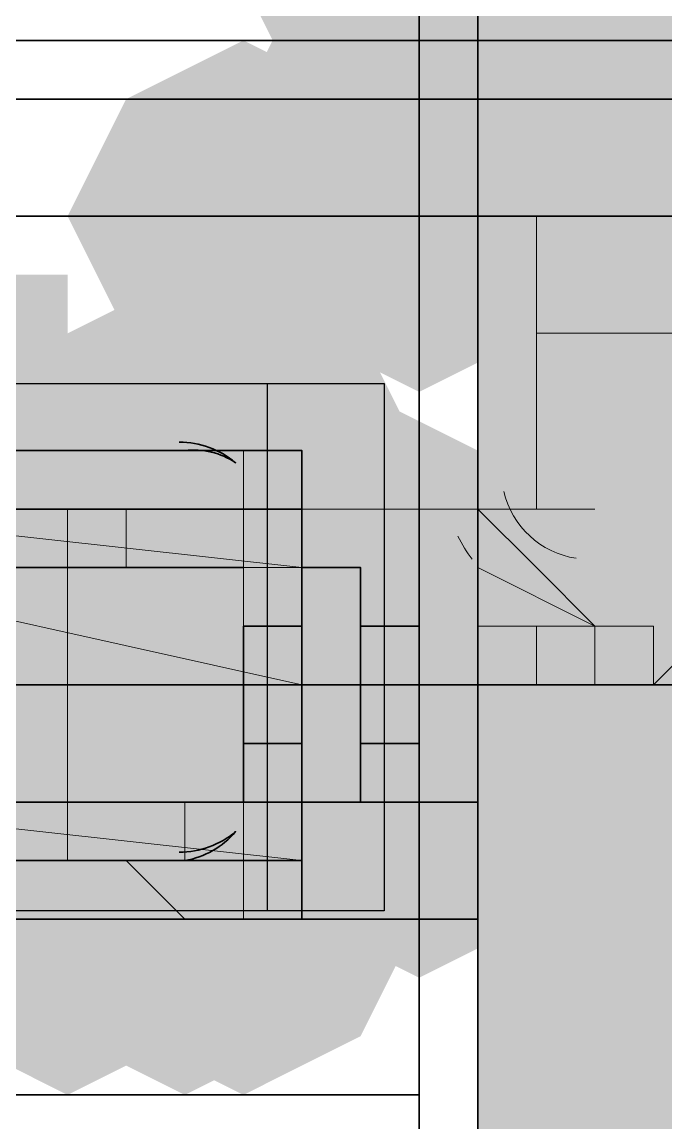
# Model space of a CAD drawing. Header units: millimetres. Extents: x 2315 to 4619, y 1334 to 1897.
# Drawn here: x 3729.026 to 3729.697, y 1525.358 to 1526.506 of the extents above; entities that cross this region are included whole.
import ezdxf

# ---------------------------------------------------------------- set-up
doc = ezdxf.new("R2010")
doc.units = ezdxf.units.MM
for name, color, linetype in [('PDF_3中心线层', 1, 'Continuous'), ('PDF_5剖面线层', 2, 'Continuous'), ('PDF_中心线层', 1, 'Continuous'), ('PDF_剖面线层', 4, 'Continuous'), ('PDF_尺寸线层', 7, 'Continuous'), ('PDF_粗实线层', 7, 'Continuous'), ('PDF_细实线层', 7, 'Continuous'), ('PDF_虚线层', 6, 'Continuous')]:
    doc.layers.add(name, color=color, linetype=linetype)
picture_1 = doc.add_image_def('image1.png', size_in_pixel=(6, 9))
picture_2 = doc.add_image_def('image2.png', size_in_pixel=(6, 7))

msp = doc.modelspace()

# ---------------------------------------------------------------- hatches: boundary and pattern name
at = {"layer": 'PDF_5剖面线层', "transparency": 33554559}
for points in [[(3729.5008, 1526.0595), (3729.4397, 1526.0595), (3729.4397, 1525.9984), (3729.5008, 1525.9374), (3729.5619, 1525.9984), (3729.5619, 1526.0595)], [(3729.5619, 1526.0595), (3729.5008, 1526.0595), (3729.5008, 1525.9984), (3729.5619, 1525.9374), (3729.6229, 1525.9984), (3729.6229, 1526.0595)], [(3729.5008, 1525.9984), (3729.4397, 1525.9984), (3729.4397, 1525.9374), (3729.5008, 1525.8763), (3729.5619, 1525.9374), (3729.5619, 1525.9984)], [(3729.6229, 1525.9374), (3729.5619, 1525.9374), (3729.5619, 1525.8763), (3729.6229, 1525.8152), (3729.684, 1525.8763), (3729.684, 1525.9374)], [(3729.6229, 1525.9374), (3729.5619, 1525.9374), (3729.5619, 1525.8763), (3729.6229, 1525.8152), (3729.684, 1525.8763), (3729.684, 1525.9374)], [(3729.6229, 1525.9374), (3729.5619, 1525.9374), (3729.5619, 1525.8763), (3729.6229, 1525.8152), (3729.684, 1525.8763), (3729.684, 1525.9374)]]:
    msp.add_hatch(color=256, dxfattribs=at).paths.add_polyline_path(points)
at = {"layer": 'PDF_中心线层', "transparency": 33554559}
for points in [[(3729.0732, 1526.0595), (3729.0121, 1526.0595), (3729.0121, 1525.9984), (3729.0732, 1525.9374), (3729.1343, 1525.9984), (3729.1343, 1526.0595)], [(3729.0732, 1526.0595), (3729.0121, 1526.0595), (3729.0121, 1525.9984), (3729.0732, 1525.9374), (3729.1343, 1525.9984), (3729.1343, 1526.0595)], [(3729.1954, 1526.0595), (3729.1343, 1526.0595), (3729.1343, 1525.9984), (3729.1954, 1525.9374), (3729.2565, 1525.9984), (3729.2565, 1526.0595)], [(3729.1954, 1526.0595), (3729.1343, 1526.0595), (3729.1343, 1525.9984), (3729.1954, 1525.9374), (3729.2565, 1525.9984), (3729.2565, 1526.0595)], [(3729.1954, 1526.0595), (3729.1343, 1526.0595), (3729.1343, 1525.9984), (3729.1954, 1525.9374), (3729.2565, 1525.9984), (3729.2565, 1526.0595)], [(3729.1954, 1526.0595), (3729.1343, 1526.0595), (3729.1343, 1525.9984), (3729.1954, 1525.9374), (3729.2565, 1525.9984), (3729.2565, 1526.0595)], [(3729.2565, 1525.9984), (3729.1954, 1525.9984), (3729.1954, 1525.9374), (3729.2565, 1525.8763), (3729.3175, 1525.9374), (3729.3175, 1525.9984)], [(3729.3175, 1525.9984), (3729.2565, 1525.9984), (3729.2565, 1525.9374), (3729.3175, 1525.8763), (3729.3786, 1525.9374), (3729.3786, 1525.9984)], [(3729.3175, 1525.9984), (3729.2565, 1525.9984), (3729.2565, 1525.9374), (3729.3175, 1525.8763), (3729.3786, 1525.9374), (3729.3786, 1525.9984)], [(3729.3175, 1525.9984), (3729.2565, 1525.9984), (3729.2565, 1525.9374), (3729.3175, 1525.8763), (3729.3786, 1525.9374), (3729.3786, 1525.9984)], [(3729.3175, 1525.9984), (3729.2565, 1525.9984), (3729.2565, 1525.9374), (3729.3175, 1525.8763), (3729.3786, 1525.9374), (3729.3786, 1525.9984)], [(3729.0732, 1525.8763), (3729.0121, 1525.8763), (3729.0121, 1525.8152), (3729.0732, 1525.7541), (3729.1343, 1525.8152), (3729.1343, 1525.8763)], [(3729.3175, 1525.8763), (3729.2565, 1525.8763), (3729.2565, 1525.8152), (3729.3175, 1525.7541), (3729.3786, 1525.8152), (3729.3786, 1525.8763)], [(3729.3175, 1525.7541), (3729.2565, 1525.7541), (3729.2565, 1525.693), (3729.3175, 1525.6319), (3729.3786, 1525.693), (3729.3786, 1525.7541)], [(3729.3175, 1525.7541), (3729.2565, 1525.7541), (3729.2565, 1525.693), (3729.3175, 1525.6319), (3729.3786, 1525.693), (3729.3786, 1525.7541)], [(3729.3175, 1525.7541), (3729.2565, 1525.7541), (3729.2565, 1525.693), (3729.3175, 1525.6319), (3729.3786, 1525.693), (3729.3786, 1525.7541)], [(3729.3175, 1525.7541), (3729.2565, 1525.7541), (3729.2565, 1525.693), (3729.3175, 1525.6319), (3729.3786, 1525.693), (3729.3786, 1525.7541)], [(3729.1954, 1525.693), (3729.1343, 1525.693), (3729.1343, 1525.6319), (3729.1954, 1525.5709), (3729.2565, 1525.6319), (3729.2565, 1525.693)], [(3729.1954, 1525.693), (3729.1343, 1525.693), (3729.1343, 1525.6319), (3729.1954, 1525.5709), (3729.2565, 1525.6319), (3729.2565, 1525.693)], [(3729.0732, 1525.6319), (3729.0121, 1525.6319), (3729.0121, 1525.5709), (3729.0732, 1525.5098), (3729.1343, 1525.5709), (3729.1343, 1525.6319)], [(3729.1954, 1525.6319), (3729.1343, 1525.6319), (3729.1343, 1525.5709), (3729.1954, 1525.5098), (3729.2565, 1525.5709), (3729.2565, 1525.6319)]]:
    msp.add_hatch(color=256, dxfattribs=at).paths.add_polyline_path(points)
at = {"layer": 'PDF_剖面线层', "transparency": 33554559}
for points in [[(3729.684, 1525.9374), (3729.6229, 1525.9374), (3729.6229, 1525.8763), (3729.684, 1525.8152), (3729.7451, 1525.8763), (3729.7451, 1525.9374)], [(3729.0121, 1525.6319), (3728.9511, 1525.6319), (3728.9511, 1525.5709), (3729.0121, 1525.5098), (3729.0732, 1525.5709), (3729.0732, 1525.6319)], [(3729.0121, 1525.6319), (3728.9511, 1525.6319), (3728.9511, 1525.5709), (3729.0121, 1525.5098), (3729.0732, 1525.5709), (3729.0732, 1525.6319)], [(3729.0732, 1525.6319), (3729.0121, 1525.6319), (3729.0121, 1525.5709), (3729.0732, 1525.5098), (3729.1343, 1525.5709), (3729.1343, 1525.6319)], [(3729.0732, 1525.6319), (3729.0121, 1525.6319), (3729.0121, 1525.5709), (3729.0732, 1525.5098), (3729.1343, 1525.5709), (3729.1343, 1525.6319)], [(3729.0732, 1525.6319), (3729.0121, 1525.6319), (3729.0121, 1525.5709), (3729.0732, 1525.5098), (3729.1343, 1525.5709), (3729.1343, 1525.6319)], [(3729.0732, 1525.6319), (3729.0121, 1525.6319), (3729.0121, 1525.5709), (3729.0732, 1525.5098), (3729.1343, 1525.5709), (3729.1343, 1525.6319)], [(3729.1343, 1525.6319), (3729.0732, 1525.6319), (3729.0732, 1525.5709), (3729.1343, 1525.5098), (3729.1954, 1525.5709), (3729.1954, 1525.6319)], [(3729.1343, 1525.6319), (3729.0732, 1525.6319), (3729.0732, 1525.5709), (3729.1343, 1525.5098), (3729.1954, 1525.5709), (3729.1954, 1525.6319)]]:
    msp.add_hatch(color=256, dxfattribs=at).paths.add_polyline_path(points)
at = {"layer": 'PDF_尺寸线层', "transparency": 33554559}
h = msp.add_hatch(color=3, dxfattribs=at)
h.paths.add_polyline_path([(3729.684, 1525.8152), (3729.684, 1525.8152), (3729.684, 1525.8152)], flags=0)
h.paths.add_polyline_path([(3729.684, 1525.8152), (3729.6229, 1525.8152), (3729.684, 1525.8152)], flags=0)
h.paths.add_polyline_path([(3729.684, 1525.8152), (3729.6229, 1525.8152), (3729.684, 1525.8152)], flags=0)
h.paths.add_polyline_path([(3729.684, 1525.8152), (3729.6229, 1525.8152), (3729.684, 1525.8152)], flags=0)
h.paths.add_polyline_path([(3729.684, 1525.8152), (3729.6229, 1525.8152), (3729.684, 1525.8152)], flags=0)
h.paths.add_polyline_path([(3729.684, 1525.8152), (3729.6229, 1525.8152), (3729.684, 1525.8152)], flags=0)
h.paths.add_polyline_path([(3729.684, 1525.8152), (3729.6229, 1525.8152), (3729.684, 1525.8152)], flags=0)
h.paths.add_polyline_path([(3729.684, 1525.8152), (3729.6229, 1525.8152), (3729.684, 1525.8152)], flags=0)
h.paths.add_polyline_path([(3729.684, 1525.8152), (3729.6229, 1525.8152), (3729.684, 1525.8152)], flags=0)
h.paths.add_polyline_path([(3729.684, 1525.8152), (3729.6229, 1525.8152), (3729.684, 1525.8152)], flags=0)
h.paths.add_polyline_path([(3729.684, 1525.8152), (3729.6229, 1525.8152), (3729.684, 1525.8152)], flags=0)
h.paths.add_polyline_path([(3729.684, 1525.8152), (3729.6229, 1525.8152), (3729.684, 1525.8152)], flags=0)
h.paths.add_polyline_path([(3729.684, 1525.8152), (3729.6229, 1525.8152), (3729.684, 1525.8152)], flags=0)
h.paths.add_polyline_path([(3729.684, 1525.8152), (3729.6229, 1525.8152), (3729.684, 1525.8152)], flags=0)
h.paths.add_polyline_path([(3729.684, 1525.8152), (3729.6229, 1525.8152), (3729.684, 1525.8152)], flags=0)
h.paths.add_polyline_path([(3729.684, 1525.8152), (3729.6229, 1525.8152), (3729.684, 1525.8152)], flags=0)
h.paths.add_polyline_path([(3729.684, 1525.8152), (3729.684, 1525.8152), (3729.684, 1525.8152)], flags=0)
h.paths.add_polyline_path([(3729.684, 1525.8152), (3729.684, 1525.8152), (3729.684, 1525.8152)], flags=0)
h.paths.add_polyline_path([(3729.684, 1525.8152), (3729.684, 1525.8152), (3729.684, 1525.8152)], flags=0)
h.paths.add_polyline_path([(3729.684, 1525.8152), (3729.684, 1525.8152), (3729.684, 1525.8152)], flags=0)
h.paths.add_polyline_path([(3729.684, 1525.8152), (3729.684, 1525.8152), (3729.684, 1525.8152)], flags=0)
h.paths.add_polyline_path([(3729.684, 1525.8152), (3729.684, 1525.8152), (3729.684, 1525.8152)], flags=0)
h.paths.add_polyline_path([(3729.684, 1525.8152), (3729.684, 1525.8152), (3729.684, 1525.8152)], flags=0)
at = {"layer": 'PDF_粗实线层', "true_color": 0xffffff, "transparency": 33554559}
h = msp.add_hatch(color=7, dxfattribs=at)
h.paths.add_polyline_path([(3730.0505, 1525.0211), (3730.0505, 1525.8152), (3729.8062, 1525.0211)])
h.paths.add_polyline_path([(3729.7451, 1525.0211), (3730.0505, 1525.8152), (3730.0505, 1526.9757), (3729.5008, 1526.9757), (3729.5008, 1525.0211)])
at = {"layer": 'PDF_粗实线层', "transparency": 33554559}
for points in [[(3729.4397, 1526.8536), (3729.3175, 1526.7925), (3729.2565, 1526.6703), (3729.3175, 1526.5482), (3729.4397, 1526.4871), (3729.5619, 1526.5482), (3729.6229, 1526.6703), (3729.5619, 1526.7925)], [(3729.4397, 1526.7314), (3729.3175, 1526.6703), (3729.2565, 1526.5482), (3729.3175, 1526.426), (3729.4397, 1526.3649), (3729.5619, 1526.426), (3729.6229, 1526.5482), (3729.5619, 1526.6703)], [(3729.4397, 1526.6092), (3729.3175, 1526.5482), (3729.2565, 1526.426), (3729.3175, 1526.3038), (3729.4397, 1526.2428), (3729.5619, 1526.3038), (3729.6229, 1526.426), (3729.5619, 1526.5482)], [(3729.2565, 1526.4871), (3729.1343, 1526.426), (3729.0732, 1526.3038), (3729.1343, 1526.1817), (3729.2565, 1526.1206), (3729.3786, 1526.1817), (3729.4397, 1526.3038), (3729.3786, 1526.426)], [(3729.4397, 1526.4871), (3729.3175, 1526.426), (3729.2565, 1526.3038), (3729.3175, 1526.1817), (3729.4397, 1526.1206), (3729.5619, 1526.1817), (3729.6229, 1526.3038), (3729.5619, 1526.426)], [(3729.4397, 1526.4871), (3729.3175, 1526.426), (3729.2565, 1526.3038), (3729.3175, 1526.1817), (3729.4397, 1526.1206), (3729.5619, 1526.1817), (3729.6229, 1526.3038), (3729.5619, 1526.426)], [(3729.5619, 1526.4871), (3729.4397, 1526.426), (3729.3786, 1526.3038), (3729.4397, 1526.1817), (3729.5619, 1526.1206), (3729.684, 1526.1817), (3729.7451, 1526.3038), (3729.684, 1526.426)], [(3729.5619, 1526.4871), (3729.4397, 1526.426), (3729.3786, 1526.3038), (3729.4397, 1526.1817), (3729.5619, 1526.1206), (3729.684, 1526.1817), (3729.7451, 1526.3038), (3729.684, 1526.426)], [(3729.684, 1526.4871), (3729.5619, 1526.426), (3729.5008, 1526.3038), (3729.5619, 1526.1817), (3729.684, 1526.1206), (3729.8062, 1526.1817), (3729.8673, 1526.3038), (3729.8062, 1526.426)], [(3729.8062, 1526.4871), (3729.684, 1526.426), (3729.6229, 1526.3038), (3729.684, 1526.1817), (3729.8062, 1526.1206), (3729.9284, 1526.1817), (3729.9894, 1526.3038), (3729.9284, 1526.426)], [(3729.8673, 1526.3649), (3729.7451, 1526.3038), (3729.684, 1526.1817), (3729.7451, 1526.0595), (3729.8673, 1525.9984), (3729.9894, 1526.0595), (3730.0505, 1526.1817), (3729.9894, 1526.3038)], [(3729.1954, 1526.2428), (3729.0732, 1526.1817), (3729.0121, 1526.0595), (3729.0732, 1525.9374), (3729.1954, 1525.8763), (3729.3175, 1525.9374), (3729.3786, 1526.0595), (3729.3175, 1526.1817)], [(3729.2565, 1526.2428), (3729.1343, 1526.1817), (3729.0732, 1526.0595), (3729.1343, 1525.9374), (3729.2565, 1525.8763), (3729.3786, 1525.9374), (3729.4397, 1526.0595), (3729.3786, 1526.1817)], [(3729.2565, 1526.2428), (3729.1343, 1526.1817), (3729.0732, 1526.0595), (3729.1343, 1525.9374), (3729.2565, 1525.8763), (3729.3786, 1525.9374), (3729.4397, 1526.0595), (3729.3786, 1526.1817)], [(3728.89, 1526.1817), (3728.7678, 1526.1206), (3728.7067, 1525.9984), (3728.7678, 1525.8763), (3728.89, 1525.8152), (3729.0121, 1525.8763), (3729.0732, 1525.9984), (3729.0121, 1526.1206)], [(3728.89, 1526.1817), (3728.7678, 1526.1206), (3728.7067, 1525.9984), (3728.7678, 1525.8763), (3728.89, 1525.8152), (3729.0121, 1525.8763), (3729.0732, 1525.9984), (3729.0121, 1526.1206)], [(3728.89, 1526.1817), (3728.7678, 1526.1206), (3728.7067, 1525.9984), (3728.7678, 1525.8763), (3728.89, 1525.8152), (3729.0121, 1525.8763), (3729.0732, 1525.9984), (3729.0121, 1526.1206)], [(3728.89, 1526.1817), (3728.7678, 1526.1206), (3728.7067, 1525.9984), (3728.7678, 1525.8763), (3728.89, 1525.8152), (3729.0121, 1525.8763), (3729.0732, 1525.9984), (3729.0121, 1526.1206)], [(3728.9511, 1526.1817), (3728.8289, 1526.1206), (3728.7678, 1525.9984), (3728.8289, 1525.8763), (3728.9511, 1525.8152), (3729.0732, 1525.8763), (3729.1343, 1525.9984), (3729.0732, 1526.1206)], [(3728.9511, 1526.1817), (3728.8289, 1526.1206), (3728.7678, 1525.9984), (3728.8289, 1525.8763), (3728.9511, 1525.8152), (3729.0732, 1525.8763), (3729.1343, 1525.9984), (3729.0732, 1526.1206)], [(3729.0732, 1526.1817), (3728.9511, 1526.1206), (3728.89, 1525.9984), (3728.9511, 1525.8763), (3729.0732, 1525.8152), (3729.1954, 1525.8763), (3729.2565, 1525.9984), (3729.1954, 1526.1206)], [(3729.0732, 1526.1817), (3728.9511, 1526.1206), (3728.89, 1525.9984), (3728.9511, 1525.8763), (3729.0732, 1525.8152), (3729.1954, 1525.8763), (3729.2565, 1525.9984), (3729.1954, 1526.1206)], [(3729.0732, 1526.1817), (3728.9511, 1526.1206), (3728.89, 1525.9984), (3728.9511, 1525.8763), (3729.0732, 1525.8152), (3729.1954, 1525.8763), (3729.2565, 1525.9984), (3729.1954, 1526.1206)], [(3729.1343, 1526.1817), (3729.0121, 1526.1206), (3728.9511, 1525.9984), (3729.0121, 1525.8763), (3729.1343, 1525.8152), (3729.2565, 1525.8763), (3729.3175, 1525.9984), (3729.2565, 1526.1206)], [(3729.1954, 1526.1817), (3729.0732, 1526.1206), (3729.0121, 1525.9984), (3729.0732, 1525.8763), (3729.1954, 1525.8152), (3729.3175, 1525.8763), (3729.3786, 1525.9984), (3729.3175, 1526.1206)], [(3729.1954, 1526.1817), (3729.0732, 1526.1206), (3729.0121, 1525.9984), (3729.0732, 1525.8763), (3729.1954, 1525.8152), (3729.3175, 1525.8763), (3729.3786, 1525.9984), (3729.3175, 1526.1206)], [(3729.2565, 1526.1206), (3729.1343, 1526.0595), (3729.0732, 1525.9374), (3729.1343, 1525.8152), (3729.2565, 1525.7541), (3729.3786, 1525.8152), (3729.4397, 1525.9374), (3729.3786, 1526.0595)], [(3729.2565, 1526.1206), (3729.1343, 1526.0595), (3729.0732, 1525.9374), (3729.1343, 1525.8152), (3729.2565, 1525.7541), (3729.3786, 1525.8152), (3729.4397, 1525.9374), (3729.3786, 1526.0595)], [(3729.2565, 1526.1206), (3729.1343, 1526.0595), (3729.0732, 1525.9374), (3729.1343, 1525.8152), (3729.2565, 1525.7541), (3729.3786, 1525.8152), (3729.4397, 1525.9374), (3729.3786, 1526.0595)], [(3729.2565, 1526.1206), (3729.1343, 1526.0595), (3729.0732, 1525.9374), (3729.1343, 1525.8152), (3729.2565, 1525.7541), (3729.3786, 1525.8152), (3729.4397, 1525.9374), (3729.3786, 1526.0595)], [(3729.2565, 1526.1206), (3729.1343, 1526.0595), (3729.0732, 1525.9374), (3729.1343, 1525.8152), (3729.2565, 1525.7541), (3729.3786, 1525.8152), (3729.4397, 1525.9374), (3729.3786, 1526.0595)], [(3729.2565, 1526.1206), (3729.1343, 1526.0595), (3729.0732, 1525.9374), (3729.1343, 1525.8152), (3729.2565, 1525.7541), (3729.3786, 1525.8152), (3729.4397, 1525.9374), (3729.3786, 1526.0595)], [(3729.2565, 1526.1206), (3729.1343, 1526.0595), (3729.0732, 1525.9374), (3729.1343, 1525.8152), (3729.2565, 1525.7541), (3729.3786, 1525.8152), (3729.4397, 1525.9374), (3729.3786, 1526.0595)], [(3729.2565, 1526.1206), (3729.1343, 1526.0595), (3729.0732, 1525.9374), (3729.1343, 1525.8152), (3729.2565, 1525.7541), (3729.3786, 1525.8152), (3729.4397, 1525.9374), (3729.3786, 1526.0595)], [(3729.3175, 1526.1206), (3729.1954, 1526.0595), (3729.1343, 1525.9374), (3729.1954, 1525.8152), (3729.3175, 1525.7541), (3729.4397, 1525.8152), (3729.5008, 1525.9374), (3729.4397, 1526.0595)], [(3729.3175, 1526.1206), (3729.1954, 1526.0595), (3729.1343, 1525.9374), (3729.1954, 1525.8152), (3729.3175, 1525.7541), (3729.4397, 1525.8152), (3729.5008, 1525.9374), (3729.4397, 1526.0595)], [(3729.3175, 1526.1206), (3729.1954, 1526.0595), (3729.1343, 1525.9374), (3729.1954, 1525.8152), (3729.3175, 1525.7541), (3729.4397, 1525.8152), (3729.5008, 1525.9374), (3729.4397, 1526.0595)], [(3729.3175, 1526.1206), (3729.1954, 1526.0595), (3729.1343, 1525.9374), (3729.1954, 1525.8152), (3729.3175, 1525.7541), (3729.4397, 1525.8152), (3729.5008, 1525.9374), (3729.4397, 1526.0595)], [(3729.3175, 1526.1206), (3729.1954, 1526.0595), (3729.1343, 1525.9374), (3729.1954, 1525.8152), (3729.3175, 1525.7541), (3729.4397, 1525.8152), (3729.5008, 1525.9374), (3729.4397, 1526.0595)], [(3729.3175, 1526.1206), (3729.1954, 1526.0595), (3729.1343, 1525.9374), (3729.1954, 1525.8152), (3729.3175, 1525.7541), (3729.4397, 1525.8152), (3729.5008, 1525.9374), (3729.4397, 1526.0595)], [(3729.3175, 1526.1206), (3729.1954, 1526.0595), (3729.1343, 1525.9374), (3729.1954, 1525.8152), (3729.3175, 1525.7541), (3729.4397, 1525.8152), (3729.5008, 1525.9374), (3729.4397, 1526.0595)], [(3729.3175, 1526.1206), (3729.1954, 1526.0595), (3729.1343, 1525.9374), (3729.1954, 1525.8152), (3729.3175, 1525.7541), (3729.4397, 1525.8152), (3729.5008, 1525.9374), (3729.4397, 1526.0595)], [(3729.3175, 1526.1206), (3729.1954, 1526.0595), (3729.1343, 1525.9374), (3729.1954, 1525.8152), (3729.3175, 1525.7541), (3729.4397, 1525.8152), (3729.5008, 1525.9374), (3729.4397, 1526.0595)], [(3729.3175, 1526.1206), (3729.1954, 1526.0595), (3729.1343, 1525.9374), (3729.1954, 1525.8152), (3729.3175, 1525.7541), (3729.4397, 1525.8152), (3729.5008, 1525.9374), (3729.4397, 1526.0595)], [(3729.3175, 1526.1206), (3729.1954, 1526.0595), (3729.1343, 1525.9374), (3729.1954, 1525.8152), (3729.3175, 1525.7541), (3729.4397, 1525.8152), (3729.5008, 1525.9374), (3729.4397, 1526.0595)], [(3729.3175, 1526.1206), (3729.1954, 1526.0595), (3729.1343, 1525.9374), (3729.1954, 1525.8152), (3729.3175, 1525.7541), (3729.4397, 1525.8152), (3729.5008, 1525.9374), (3729.4397, 1526.0595)], [(3729.3786, 1526.1206), (3729.2565, 1526.0595), (3729.1954, 1525.9374), (3729.2565, 1525.8152), (3729.3786, 1525.7541), (3729.5008, 1525.8152), (3729.5619, 1525.9374), (3729.5008, 1526.0595)], [(3729.3786, 1526.1206), (3729.2565, 1526.0595), (3729.1954, 1525.9374), (3729.2565, 1525.8152), (3729.3786, 1525.7541), (3729.5008, 1525.8152), (3729.5619, 1525.9374), (3729.5008, 1526.0595)], [(3729.3786, 1526.1206), (3729.2565, 1526.0595), (3729.1954, 1525.9374), (3729.2565, 1525.8152), (3729.3786, 1525.7541), (3729.5008, 1525.8152), (3729.5619, 1525.9374), (3729.5008, 1526.0595)], [(3729.3786, 1526.1206), (3729.2565, 1526.0595), (3729.1954, 1525.9374), (3729.2565, 1525.8152), (3729.3786, 1525.7541), (3729.5008, 1525.8152), (3729.5619, 1525.9374), (3729.5008, 1526.0595)], [(3729.3786, 1526.1206), (3729.2565, 1526.0595), (3729.1954, 1525.9374), (3729.2565, 1525.8152), (3729.3786, 1525.7541), (3729.5008, 1525.8152), (3729.5619, 1525.9374), (3729.5008, 1526.0595)], [(3729.3786, 1526.1206), (3729.2565, 1526.0595), (3729.1954, 1525.9374), (3729.2565, 1525.8152), (3729.3786, 1525.7541), (3729.5008, 1525.8152), (3729.5619, 1525.9374), (3729.5008, 1526.0595)], [(3729.3786, 1526.1206), (3729.2565, 1526.0595), (3729.1954, 1525.9374), (3729.2565, 1525.8152), (3729.3786, 1525.7541), (3729.5008, 1525.8152), (3729.5619, 1525.9374), (3729.5008, 1526.0595)], [(3729.3786, 1526.1206), (3729.2565, 1526.0595), (3729.1954, 1525.9374), (3729.2565, 1525.8152), (3729.3786, 1525.7541), (3729.5008, 1525.8152), (3729.5619, 1525.9374), (3729.5008, 1526.0595)], [(3729.3786, 1526.0595), (3729.2565, 1525.9984), (3729.1954, 1525.8763), (3729.2565, 1525.7541), (3729.3786, 1525.693), (3729.5008, 1525.7541), (3729.5619, 1525.8763), (3729.5008, 1525.9984)], [(3729.4397, 1526.0595), (3729.3175, 1525.9984), (3729.2565, 1525.8763), (3729.3175, 1525.7541), (3729.4397, 1525.693), (3729.5619, 1525.7541), (3729.6229, 1525.8763), (3729.5619, 1525.9984)], [(3729.0732, 1525.9984), (3728.9511, 1525.9374), (3728.89, 1525.8152), (3728.9511, 1525.693), (3729.0732, 1525.6319), (3729.1954, 1525.693), (3729.2565, 1525.8152), (3729.1954, 1525.9374)], [(3729.0732, 1525.9984), (3728.9511, 1525.9374), (3728.89, 1525.8152), (3728.9511, 1525.693), (3729.0732, 1525.6319), (3729.1954, 1525.693), (3729.2565, 1525.8152), (3729.1954, 1525.9374)], [(3729.3175, 1525.9984), (3729.1954, 1525.9374), (3729.1343, 1525.8152), (3729.1954, 1525.693), (3729.3175, 1525.6319), (3729.4397, 1525.693), (3729.5008, 1525.8152), (3729.4397, 1525.9374)], [(3729.3175, 1525.9984), (3729.1954, 1525.9374), (3729.1343, 1525.8152), (3729.1954, 1525.693), (3729.3175, 1525.6319), (3729.4397, 1525.693), (3729.5008, 1525.8152), (3729.4397, 1525.9374)], [(3729.2565, 1525.9374), (3729.1343, 1525.8763), (3729.0732, 1525.7541), (3729.1343, 1525.6319), (3729.2565, 1525.5709), (3729.3786, 1525.6319), (3729.4397, 1525.7541), (3729.3786, 1525.8763)], [(3729.2565, 1525.9374), (3729.1343, 1525.8763), (3729.0732, 1525.7541), (3729.1343, 1525.6319), (3729.2565, 1525.5709), (3729.3786, 1525.6319), (3729.4397, 1525.7541), (3729.3786, 1525.8763)], [(3729.3175, 1525.9374), (3729.1954, 1525.8763), (3729.1343, 1525.7541), (3729.1954, 1525.6319), (3729.3175, 1525.5709), (3729.4397, 1525.6319), (3729.5008, 1525.7541), (3729.4397, 1525.8763)], [(3729.3175, 1525.9374), (3729.1954, 1525.8763), (3729.1343, 1525.7541), (3729.1954, 1525.6319), (3729.3175, 1525.5709), (3729.4397, 1525.6319), (3729.5008, 1525.7541), (3729.4397, 1525.8763)], [(3729.3786, 1525.9374), (3729.2565, 1525.8763), (3729.1954, 1525.7541), (3729.2565, 1525.6319), (3729.3786, 1525.5709), (3729.5008, 1525.6319), (3729.5619, 1525.7541), (3729.5008, 1525.8763)], [(3729.3786, 1525.9374), (3729.2565, 1525.8763), (3729.1954, 1525.7541), (3729.2565, 1525.6319), (3729.3786, 1525.5709), (3729.5008, 1525.6319), (3729.5619, 1525.7541), (3729.5008, 1525.8763)], [(3729.3786, 1525.9374), (3729.2565, 1525.8763), (3729.1954, 1525.7541), (3729.2565, 1525.6319), (3729.3786, 1525.5709), (3729.5008, 1525.6319), (3729.5619, 1525.7541), (3729.5008, 1525.8763)], [(3729.4397, 1525.9374), (3729.3175, 1525.8763), (3729.2565, 1525.7541), (3729.3175, 1525.6319), (3729.4397, 1525.5709), (3729.5619, 1525.6319), (3729.6229, 1525.7541), (3729.5619, 1525.8763)], [(3729.2565, 1525.8763), (3729.1343, 1525.8152), (3729.0732, 1525.693), (3729.1343, 1525.5709), (3729.2565, 1525.5098), (3729.3786, 1525.5709), (3729.4397, 1525.693), (3729.3786, 1525.8152)], [(3729.2565, 1525.8763), (3729.1343, 1525.8152), (3729.0732, 1525.693), (3729.1343, 1525.5709), (3729.2565, 1525.5098), (3729.3786, 1525.5709), (3729.4397, 1525.693), (3729.3786, 1525.8152)], [(3729.3175, 1525.8763), (3729.1954, 1525.8152), (3729.1343, 1525.693), (3729.1954, 1525.5709), (3729.3175, 1525.5098), (3729.4397, 1525.5709), (3729.5008, 1525.693), (3729.4397, 1525.8152)], [(3729.3175, 1525.8763), (3729.1954, 1525.8152), (3729.1343, 1525.693), (3729.1954, 1525.5709), (3729.3175, 1525.5098), (3729.4397, 1525.5709), (3729.5008, 1525.693), (3729.4397, 1525.8152)], [(3729.3175, 1525.8763), (3729.1954, 1525.8152), (3729.1343, 1525.693), (3729.1954, 1525.5709), (3729.3175, 1525.5098), (3729.4397, 1525.5709), (3729.5008, 1525.693), (3729.4397, 1525.8152)], [(3729.3175, 1525.8763), (3729.1954, 1525.8152), (3729.1343, 1525.693), (3729.1954, 1525.5709), (3729.3175, 1525.5098), (3729.4397, 1525.5709), (3729.5008, 1525.693), (3729.4397, 1525.8152)], [(3729.3175, 1525.8763), (3729.1954, 1525.8152), (3729.1343, 1525.693), (3729.1954, 1525.5709), (3729.3175, 1525.5098), (3729.4397, 1525.5709), (3729.5008, 1525.693), (3729.4397, 1525.8152)], [(3729.3175, 1525.8763), (3729.1954, 1525.8152), (3729.1343, 1525.693), (3729.1954, 1525.5709), (3729.3175, 1525.5098), (3729.4397, 1525.5709), (3729.5008, 1525.693), (3729.4397, 1525.8152)], [(3729.3175, 1525.8763), (3729.1954, 1525.8152), (3729.1343, 1525.693), (3729.1954, 1525.5709), (3729.3175, 1525.5098), (3729.4397, 1525.5709), (3729.5008, 1525.693), (3729.4397, 1525.8152)], [(3729.3175, 1525.8763), (3729.1954, 1525.8152), (3729.1343, 1525.693), (3729.1954, 1525.5709), (3729.3175, 1525.5098), (3729.4397, 1525.5709), (3729.5008, 1525.693), (3729.4397, 1525.8152)], [(3729.3175, 1525.8763), (3729.1954, 1525.8152), (3729.1343, 1525.693), (3729.1954, 1525.5709), (3729.3175, 1525.5098), (3729.4397, 1525.5709), (3729.5008, 1525.693), (3729.4397, 1525.8152)], [(3729.3786, 1525.8763), (3729.2565, 1525.8152), (3729.1954, 1525.693), (3729.2565, 1525.5709), (3729.3786, 1525.5098), (3729.5008, 1525.5709), (3729.5619, 1525.693), (3729.5008, 1525.8152)], [(3729.3786, 1525.8763), (3729.2565, 1525.8152), (3729.1954, 1525.693), (3729.2565, 1525.5709), (3729.3786, 1525.5098), (3729.5008, 1525.5709), (3729.5619, 1525.693), (3729.5008, 1525.8152)], [(3729.3786, 1525.8763), (3729.2565, 1525.8152), (3729.1954, 1525.693), (3729.2565, 1525.5709), (3729.3786, 1525.5098), (3729.5008, 1525.5709), (3729.5619, 1525.693), (3729.5008, 1525.8152)], [(3729.3786, 1525.8763), (3729.2565, 1525.8152), (3729.1954, 1525.693), (3729.2565, 1525.5709), (3729.3786, 1525.5098), (3729.5008, 1525.5709), (3729.5619, 1525.693), (3729.5008, 1525.8152)], [(3729.3786, 1525.8763), (3729.2565, 1525.8152), (3729.1954, 1525.693), (3729.2565, 1525.5709), (3729.3786, 1525.5098), (3729.5008, 1525.5709), (3729.5619, 1525.693), (3729.5008, 1525.8152)], [(3729.3786, 1525.8763), (3729.2565, 1525.8152), (3729.1954, 1525.693), (3729.2565, 1525.5709), (3729.3786, 1525.5098), (3729.5008, 1525.5709), (3729.5619, 1525.693), (3729.5008, 1525.8152)], [(3729.3786, 1525.8763), (3729.2565, 1525.8152), (3729.1954, 1525.693), (3729.2565, 1525.5709), (3729.3786, 1525.5098), (3729.5008, 1525.5709), (3729.5619, 1525.693), (3729.5008, 1525.8152)], [(3729.4397, 1525.8763), (3729.3175, 1525.8152), (3729.2565, 1525.693), (3729.3175, 1525.5709), (3729.4397, 1525.5098), (3729.5619, 1525.5709), (3729.6229, 1525.693), (3729.5619, 1525.8152)], [(3728.9511, 1525.8152), (3728.8289, 1525.7541), (3728.7678, 1525.6319), (3728.8289, 1525.5098), (3728.9511, 1525.4487), (3729.0732, 1525.5098), (3729.1343, 1525.6319), (3729.0732, 1525.7541)], [(3728.9511, 1525.8152), (3728.8289, 1525.7541), (3728.7678, 1525.6319), (3728.8289, 1525.5098), (3728.9511, 1525.4487), (3729.0732, 1525.5098), (3729.1343, 1525.6319), (3729.0732, 1525.7541)], [(3729.0732, 1525.8152), (3728.9511, 1525.7541), (3728.89, 1525.6319), (3728.9511, 1525.5098), (3729.0732, 1525.4487), (3729.1954, 1525.5098), (3729.2565, 1525.6319), (3729.1954, 1525.7541)], [(3729.0732, 1525.8152), (3728.9511, 1525.7541), (3728.89, 1525.6319), (3728.9511, 1525.5098), (3729.0732, 1525.4487), (3729.1954, 1525.5098), (3729.2565, 1525.6319), (3729.1954, 1525.7541)], [(3729.1954, 1525.8152), (3729.0732, 1525.7541), (3729.0121, 1525.6319), (3729.0732, 1525.5098), (3729.1954, 1525.4487), (3729.3175, 1525.5098), (3729.3786, 1525.6319), (3729.3175, 1525.7541)], [(3729.1954, 1525.8152), (3729.0732, 1525.7541), (3729.0121, 1525.6319), (3729.0732, 1525.5098), (3729.1954, 1525.4487), (3729.3175, 1525.5098), (3729.3786, 1525.6319), (3729.3175, 1525.7541)], [(3729.2565, 1525.8152), (3729.1343, 1525.7541), (3729.0732, 1525.6319), (3729.1343, 1525.5098), (3729.2565, 1525.4487), (3729.3786, 1525.5098), (3729.4397, 1525.6319), (3729.3786, 1525.7541)], [(3729.2565, 1525.8152), (3729.1343, 1525.7541), (3729.0732, 1525.6319), (3729.1343, 1525.5098), (3729.2565, 1525.4487), (3729.3786, 1525.5098), (3729.4397, 1525.6319), (3729.3786, 1525.7541)], [(3729.2565, 1525.8152), (3729.1343, 1525.7541), (3729.0732, 1525.6319), (3729.1343, 1525.5098), (3729.2565, 1525.4487), (3729.3786, 1525.5098), (3729.4397, 1525.6319), (3729.3786, 1525.7541)], [(3729.2565, 1525.8152), (3729.1343, 1525.7541), (3729.0732, 1525.6319), (3729.1343, 1525.5098), (3729.2565, 1525.4487), (3729.3786, 1525.5098), (3729.4397, 1525.6319), (3729.3786, 1525.7541)], [(3728.9511, 1525.7541), (3728.8289, 1525.693), (3728.7678, 1525.5709), (3728.8289, 1525.4487), (3728.9511, 1525.3876), (3729.0732, 1525.4487), (3729.1343, 1525.5709), (3729.0732, 1525.693)], [(3728.9511, 1525.7541), (3728.8289, 1525.693), (3728.7678, 1525.5709), (3728.8289, 1525.4487), (3728.9511, 1525.3876), (3729.0732, 1525.4487), (3729.1343, 1525.5709), (3729.0732, 1525.693)], [(3729.0732, 1525.7541), (3728.9511, 1525.693), (3728.89, 1525.5709), (3728.9511, 1525.4487), (3729.0732, 1525.3876), (3729.1954, 1525.4487), (3729.2565, 1525.5709), (3729.1954, 1525.693)], [(3729.0732, 1525.7541), (3728.9511, 1525.693), (3728.89, 1525.5709), (3728.9511, 1525.4487), (3729.0732, 1525.3876), (3729.1954, 1525.4487), (3729.2565, 1525.5709), (3729.1954, 1525.693)], [(3729.1954, 1525.7541), (3729.0732, 1525.693), (3729.0121, 1525.5709), (3729.0732, 1525.4487), (3729.1954, 1525.3876), (3729.3175, 1525.4487), (3729.3786, 1525.5709), (3729.3175, 1525.693)], [(3729.2565, 1525.7541), (3729.1343, 1525.693), (3729.0732, 1525.5709), (3729.1343, 1525.4487), (3729.2565, 1525.3876), (3729.3786, 1525.4487), (3729.4397, 1525.5709), (3729.3786, 1525.693)], [(3729.2565, 1525.7541), (3729.1343, 1525.693), (3729.0732, 1525.5709), (3729.1343, 1525.4487), (3729.2565, 1525.3876), (3729.3786, 1525.4487), (3729.4397, 1525.5709), (3729.3786, 1525.693)]]:
    msp.add_hatch(color=256, dxfattribs=at).paths.add_polyline_path(points)
at = {"layer": 'PDF_粗实线层', "true_color": 0xffffff, "transparency": 33554559}
msp.add_hatch(color=7, dxfattribs=at).paths.add_polyline_path([(3728.7678, 1525.693), (3729.3175, 1525.693), (3729.3175, 1525.9374), (3728.7678, 1525.9374)])
at = {"layer": 'PDF_细实线层', "transparency": 33554559}
for points in [[(3729.5008, 1526.0595), (3729.4397, 1526.0595), (3729.4397, 1525.9984), (3729.5008, 1525.9374), (3729.5619, 1525.9984), (3729.5619, 1526.0595)], [(3729.5008, 1526.0595), (3729.4397, 1526.0595), (3729.4397, 1525.9984), (3729.5008, 1525.9374), (3729.5619, 1525.9984), (3729.5619, 1526.0595)], [(3729.5619, 1526.0595), (3729.5008, 1526.0595), (3729.5008, 1525.9984), (3729.5619, 1525.9374), (3729.6229, 1525.9984), (3729.6229, 1526.0595)], [(3729.5619, 1526.0595), (3729.5008, 1526.0595), (3729.5008, 1525.9984), (3729.5619, 1525.9374), (3729.6229, 1525.9984), (3729.6229, 1526.0595)], [(3729.5619, 1526.0595), (3729.5008, 1526.0595), (3729.5008, 1525.9984), (3729.5619, 1525.9374), (3729.6229, 1525.9984), (3729.6229, 1526.0595)], [(3729.5619, 1526.0595), (3729.5008, 1526.0595), (3729.5008, 1525.9984), (3729.5619, 1525.9374), (3729.6229, 1525.9984), (3729.6229, 1526.0595)], [(3729.5619, 1526.0595), (3729.5008, 1526.0595), (3729.5008, 1525.9984), (3729.5619, 1525.9374), (3729.6229, 1525.9984), (3729.6229, 1526.0595)], [(3729.2565, 1525.9984), (3729.1954, 1525.9984), (3729.1954, 1525.9374), (3729.2565, 1525.8763), (3729.3175, 1525.9374), (3729.3175, 1525.9984)], [(3729.3175, 1525.9984), (3729.2565, 1525.9984), (3729.2565, 1525.9374), (3729.3175, 1525.8763), (3729.3786, 1525.9374), (3729.3786, 1525.9984)], [(3729.5008, 1525.9984), (3729.4397, 1525.9984), (3729.4397, 1525.9374), (3729.5008, 1525.8763), (3729.5619, 1525.9374), (3729.5619, 1525.9984)], [(3729.5008, 1525.9984), (3729.4397, 1525.9984), (3729.4397, 1525.9374), (3729.5008, 1525.8763), (3729.5619, 1525.9374), (3729.5619, 1525.9984)], [(3729.5008, 1525.9374), (3729.4397, 1525.9374), (3729.4397, 1525.8763), (3729.5008, 1525.8152), (3729.5619, 1525.8763), (3729.5619, 1525.9374)], [(3729.5008, 1525.9374), (3729.4397, 1525.9374), (3729.4397, 1525.8763), (3729.5008, 1525.8152), (3729.5619, 1525.8763), (3729.5619, 1525.9374)], [(3729.5008, 1525.9374), (3729.4397, 1525.9374), (3729.4397, 1525.8763), (3729.5008, 1525.8152), (3729.5619, 1525.8763), (3729.5619, 1525.9374)], [(3729.6229, 1525.9374), (3729.5619, 1525.9374), (3729.5619, 1525.8763), (3729.6229, 1525.8152), (3729.684, 1525.8763), (3729.684, 1525.9374)], [(3729.6229, 1525.9374), (3729.5619, 1525.9374), (3729.5619, 1525.8763), (3729.6229, 1525.8152), (3729.684, 1525.8763), (3729.684, 1525.9374)], [(3729.6229, 1525.9374), (3729.5619, 1525.9374), (3729.5619, 1525.8763), (3729.6229, 1525.8152), (3729.684, 1525.8763), (3729.684, 1525.9374)], [(3729.6229, 1525.9374), (3729.5619, 1525.9374), (3729.5619, 1525.8763), (3729.6229, 1525.8152), (3729.684, 1525.8763), (3729.684, 1525.9374)], [(3729.684, 1525.9374), (3729.6229, 1525.9374), (3729.6229, 1525.8763), (3729.684, 1525.8152), (3729.7451, 1525.8763), (3729.7451, 1525.9374)], [(3729.684, 1525.9374), (3729.6229, 1525.9374), (3729.6229, 1525.8763), (3729.684, 1525.8152), (3729.7451, 1525.8763), (3729.7451, 1525.9374)], [(3729.0732, 1525.8763), (3729.0121, 1525.8763), (3729.0121, 1525.8152), (3729.0732, 1525.7541), (3729.1343, 1525.8152), (3729.1343, 1525.8763)], [(3729.3175, 1525.8763), (3729.2565, 1525.8763), (3729.2565, 1525.8152), (3729.3175, 1525.7541), (3729.3786, 1525.8152), (3729.3786, 1525.8763)], [(3729.3175, 1525.7541), (3729.2565, 1525.7541), (3729.2565, 1525.693), (3729.3175, 1525.6319), (3729.3786, 1525.693), (3729.3786, 1525.7541)], [(3729.0732, 1525.6319), (3729.0121, 1525.6319), (3729.0121, 1525.5709), (3729.0732, 1525.5098), (3729.1343, 1525.5709), (3729.1343, 1525.6319)], [(3729.0732, 1525.6319), (3729.0121, 1525.6319), (3729.0121, 1525.5709), (3729.0732, 1525.5098), (3729.1343, 1525.5709), (3729.1343, 1525.6319)]]:
    msp.add_hatch(color=256, dxfattribs=at).paths.add_polyline_path(points)
at = {"layer": 'PDF_虚线层', "transparency": 33554559}
for points in [[(3729.0121, 1526.2428), (3728.9511, 1526.2428), (3728.9511, 1526.1817), (3729.0121, 1526.1206), (3729.0732, 1526.1817), (3729.0732, 1526.2428)], [(3729.3175, 1525.9984), (3729.2565, 1525.9984), (3729.2565, 1525.9374), (3729.3175, 1525.8763), (3729.3786, 1525.9374), (3729.3786, 1525.9984)], [(3729.3175, 1525.9984), (3729.2565, 1525.9984), (3729.2565, 1525.9374), (3729.3175, 1525.8763), (3729.3786, 1525.9374), (3729.3786, 1525.9984)], [(3729.3175, 1525.7541), (3729.2565, 1525.7541), (3729.2565, 1525.693), (3729.3175, 1525.6319), (3729.3786, 1525.693), (3729.3786, 1525.7541)], [(3729.3175, 1525.7541), (3729.2565, 1525.7541), (3729.2565, 1525.693), (3729.3175, 1525.6319), (3729.3786, 1525.693), (3729.3786, 1525.7541)], [(3729.1954, 1525.6319), (3729.1343, 1525.6319), (3729.1343, 1525.5709), (3729.1954, 1525.5098), (3729.2565, 1525.5709), (3729.2565, 1525.6319)], [(3729.1954, 1525.6319), (3729.1343, 1525.6319), (3729.1343, 1525.5709), (3729.1954, 1525.5098), (3729.2565, 1525.5709), (3729.2565, 1525.6319)], [(3729.1954, 1525.6319), (3729.1343, 1525.6319), (3729.1343, 1525.5709), (3729.1954, 1525.5098), (3729.2565, 1525.5709), (3729.2565, 1525.6319)], [(3729.1954, 1525.6319), (3729.1343, 1525.6319), (3729.1343, 1525.5709), (3729.1954, 1525.5098), (3729.2565, 1525.5709), (3729.2565, 1525.6319)]]:
    msp.add_hatch(color=256, dxfattribs=at).paths.add_polyline_path(points)

# ---------------------------------------------------------------- linework, layer by layer
at = {"layer": 'PDF_3中心线层', "lineweight": 18}
for points in [[(3729.6229, 1525.8763), (3729.684, 1525.8763)], [(3728.3402, 1525.8152), (3733.1046, 1525.8152)]]:
    msp.add_lwpolyline(points, dxfattribs=at)
at = {"layer": 'PDF_5剖面线层', "lineweight": 13}
for points in [[(3729.5619, 1526.3038), (3729.5619, 1526.2428), (3729.5619, 1526.1817), (3729.5619, 1526.2428)], [(3729.5619, 1526.1817), (3729.5619, 1526.1206), (3729.5619, 1526.0595), (3729.5619, 1525.9984)], [(3729.5619, 1525.9984), (3729.5008, 1525.9984), (3729.5619, 1525.9984)], [(3729.5619, 1525.8763), (3729.5008, 1525.8763), (3729.5619, 1525.8763), (3729.5008, 1525.8763), (3729.5619, 1525.8763), (3729.6229, 1525.8763), (3729.5619, 1525.9374), (3729.5008, 1525.9984), (3729.5619, 1525.9374), (3729.6229, 1525.8763), (3729.5008, 1525.9374), (3729.6229, 1525.8763)]]:
    msp.add_lwpolyline(points, dxfattribs=at)
at = {"layer": 'PDF_中心线层', "lineweight": 18}
for points in [[(3728.7067, 1526.0595), (3728.7067, 1525.5709), (3729.2565, 1525.5709), (3729.2565, 1526.0595)], [(3729.0121, 1525.9984), (3729.0732, 1525.9984)]]:
    msp.add_lwpolyline(points, close=True, dxfattribs=at)
for points in [[(3729.2565, 1525.9984), (3729.2565, 1526.0595), (3729.1954, 1526.0595), (3729.3175, 1526.0595)], [(3728.5846, 1525.9984), (3729.6229, 1525.9984)], [(3729.3175, 1525.9984), (3728.8289, 1525.9984)], [(3729.1954, 1525.9984), (3728.9511, 1525.9984), (3728.89, 1525.9984), (3728.9511, 1525.9984)], [(3729.0732, 1525.9984), (3729.0732, 1525.6319)], [(3729.1343, 1525.9374), (3729.1343, 1525.9984)], [(3729.0732, 1525.9374), (3729.0732, 1525.693), (3729.0732, 1525.6319), (3729.0121, 1525.6319), (3729.0732, 1525.6319), (3729.0732, 1525.693)], [(3729.2565, 1525.9374), (3729.1954, 1525.9374)], [(3729.3786, 1525.9374), (3729.3175, 1525.9374)], [(3729.3175, 1525.8152), (3728.7678, 1525.8152), (3728.8289, 1525.8152), (3728.8289, 1525.8763)], [(3729.3175, 1525.8763), (3729.3175, 1525.8152), (3729.2565, 1525.8152)], [(3729.3786, 1525.8152), (3728.7067, 1525.8152)], [(3729.0732, 1525.8152), (3729.0121, 1525.8152)], [(3728.9511, 1525.6319), (3729.1954, 1525.6319), (3729.2565, 1525.6319), (3729.2565, 1525.693), (3729.2565, 1525.6319), (3729.1954, 1525.6319), (3729.1954, 1525.693), (3729.1954, 1525.6319)], [(3729.3786, 1525.693), (3729.3175, 1525.693)], [(3729.3175, 1525.6319), (3728.8289, 1525.6319)], [(3729.2565, 1525.6319), (3729.2565, 1525.5709), (3729.1954, 1525.5709), (3729.3175, 1525.5709)]]:
    msp.add_lwpolyline(points, dxfattribs=at)
at = {"layer": 'PDF_剖面线层', "lineweight": 18}
for points in [[(3728.7067, 1525.693), (3728.8289, 1525.5709), (3728.89, 1525.5709), (3728.8289, 1525.5709), (3728.89, 1525.5709), (3728.9511, 1525.5709), (3728.89, 1525.5709), (3728.9511, 1525.5709), (3729.0121, 1525.5709), (3728.9511, 1525.5709), (3729.0121, 1525.5709), (3729.0732, 1525.5709), (3729.0121, 1525.5709), (3729.0732, 1525.5709), (3729.1343, 1525.5709), (3729.1954, 1525.5709), (3729.1343, 1525.5709), (3729.1954, 1525.5709)], [(3729.0732, 1525.5709), (3729.1343, 1525.5709), (3729.0732, 1525.5709)]]:
    msp.add_lwpolyline(points, dxfattribs=at)
at = {"layer": 'PDF_尺寸线层', "color": 3, "lineweight": 18}
msp.add_lwpolyline([(3729.684, 1525.8152), (3729.8673, 1525.9984), (3729.8673, 1526.0595), (3729.8673, 1526.1817), (3729.8673, 1526.2428)], dxfattribs=at)
at = {"layer": 'PDF_尺寸线层', "color": 3, "lineweight": 0}
msp.add_lwpolyline([(3729.684, 1525.8152), (3729.684, 1525.8152), (3729.684, 1525.8152)], dxfattribs=at)
msp.add_lwpolyline([(3729.684, 1525.8152), (3729.684, 1525.8152), (3729.684, 1525.8152)], dxfattribs=at)
msp.add_lwpolyline([(3729.684, 1525.8152), (3729.684, 1525.8152), (3729.684, 1525.8152)], dxfattribs=at)
msp.add_lwpolyline([(3729.684, 1525.8152), (3729.684, 1525.8152), (3729.684, 1525.8152)], dxfattribs=at)
msp.add_lwpolyline([(3729.684, 1525.8152), (3729.684, 1525.8152), (3729.684, 1525.8152)], dxfattribs=at)
msp.add_lwpolyline([(3729.684, 1525.8152), (3729.684, 1525.8152), (3729.684, 1525.8152)], dxfattribs=at)
msp.add_lwpolyline([(3729.684, 1525.8152), (3729.684, 1525.8152), (3729.684, 1525.8152)], dxfattribs=at)
at = {"layer": 'PDF_尺寸线层', "color": 3, "transparency": 33554559}
for points in [[(3729.684, 1525.8152), (3729.6229, 1525.8152), (3729.6229, 1525.8152)], [(3729.6229, 1525.8152), (3729.684, 1525.8152), (3729.684, 1525.8152)], [(3729.684, 1525.8152), (3729.684, 1525.8152), (3729.6229, 1525.8152)], [(3729.6229, 1525.8152), (3729.684, 1525.8152), (3729.684, 1525.8152)], [(3729.684, 1525.8152), (3729.684, 1525.8152), (3729.6229, 1525.8152)], [(3729.6229, 1525.8152), (3729.684, 1525.8152), (3729.684, 1525.8152)], [(3729.684, 1525.8152), (3729.684, 1525.8152), (3729.6229, 1525.8152)], [(3729.6229, 1525.8152), (3729.684, 1525.8152), (3729.684, 1525.8152)], [(3729.684, 1525.8152), (3729.684, 1525.8152), (3729.6229, 1525.8152)], [(3729.6229, 1525.8152), (3729.684, 1525.8152), (3729.684, 1525.8152)], [(3729.684, 1525.8152), (3729.684, 1525.8152), (3729.6229, 1525.8152)], [(3729.6229, 1525.8152), (3729.684, 1525.8152), (3729.684, 1525.8152)], [(3729.684, 1525.8152), (3729.684, 1525.8152), (3729.6229, 1525.8152)], [(3729.6229, 1525.8152), (3729.684, 1525.8152), (3729.684, 1525.8152)], [(3729.684, 1525.8152), (3729.684, 1525.8152), (3729.6229, 1525.8152)], [(3729.6229, 1525.8152), (3729.684, 1525.8152), (3729.684, 1525.8152)], [(3729.684, 1525.8152), (3729.684, 1525.8152), (3729.6229, 1525.8152)], [(3729.6229, 1525.8152), (3729.684, 1525.8152), (3729.684, 1525.8152)], [(3729.684, 1525.8152), (3729.684, 1525.8152), (3729.6229, 1525.8152)], [(3729.6229, 1525.8152), (3729.684, 1525.8152), (3729.684, 1525.8152)], [(3729.684, 1525.8152), (3729.684, 1525.8152), (3729.6229, 1525.8152)], [(3729.6229, 1525.8152), (3729.684, 1525.8152), (3729.684, 1525.8152)], [(3729.684, 1525.8152), (3729.684, 1525.8152), (3729.6229, 1525.8152)], [(3729.6229, 1525.8152), (3729.684, 1525.8152), (3729.684, 1525.8152)], [(3729.684, 1525.8152), (3729.684, 1525.8152), (3729.6229, 1525.8152)], [(3729.6229, 1525.8152), (3729.684, 1525.8152), (3729.684, 1525.8152)], [(3729.684, 1525.8152), (3729.684, 1525.8152), (3729.6229, 1525.8152)], [(3729.6229, 1525.8152), (3729.684, 1525.8152), (3729.684, 1525.8152)], [(3729.684, 1525.8152), (3729.684, 1525.8152), (3729.6229, 1525.8152)], [(3729.6229, 1525.8152), (3729.684, 1525.8152), (3729.684, 1525.8152)], [(3729.684, 1525.8152), (3729.684, 1525.8152), (3729.6229, 1525.8152)], [(3729.6229, 1525.8152), (3729.684, 1525.8152), (3729.684, 1525.8152)]]:
    msp.add_solid(points, dxfattribs=at)
at = {"layer": 'PDF_粗实线层', "lineweight": 35}
for points in [[(3729.4397, 1527.0368), (3729.4397, 1526.3038), (3730.1116, 1526.3038), (3730.1116, 1527.0368)], [(3729.5008, 1527.0368), (3729.5008, 1526.3038), (3730.0505, 1526.3038), (3730.0505, 1527.0368)], [(3729.7451, 1526.9757), (3730.0505, 1526.9757), (3730.0505, 1525.8152), (3730.0505, 1524.9601), (3730.0505, 1525.0211), (3729.8062, 1525.0211), (3729.7451, 1525.0211), (3729.5008, 1525.0211), (3729.5008, 1524.9601), (3729.5008, 1525.8152), (3729.5008, 1526.9757)], [(3729.5008, 1526.3038), (3728.7067, 1526.3038), (3728.7067, 1525.693), (3729.5008, 1525.693)], [(3728.7067, 1525.8152), (3728.7067, 1526.0595), (3729.2565, 1526.0595), (3729.3175, 1526.0595), (3729.3175, 1525.9984), (3729.3175, 1525.9374), (3729.3175, 1525.8152), (3729.3175, 1525.693), (3729.3175, 1525.6319), (3729.3175, 1525.5709), (3729.2565, 1525.5709), (3729.1954, 1525.5709), (3729.1343, 1525.5709), (3729.0732, 1525.5709), (3729.0121, 1525.5709), (3728.9511, 1525.5709), (3728.89, 1525.5709), (3728.8289, 1525.5709), (3728.7678, 1525.5709), (3728.7067, 1525.5709), (3728.7067, 1525.6319), (3728.7067, 1525.693)], [(3728.7678, 1525.8152), (3728.7678, 1525.9374), (3728.8289, 1525.9984), (3728.89, 1525.9984), (3729.0732, 1525.9984), (3729.2565, 1525.9984), (3729.3175, 1525.9984), (3729.3175, 1525.9374), (3729.3175, 1525.8152), (3729.3175, 1525.693), (3729.3175, 1525.6319), (3729.2565, 1525.6319), (3729.0732, 1525.6319), (3728.89, 1525.6319), (3728.8289, 1525.6319), (3728.7678, 1525.693)], [(3729.3786, 1525.7541), (3729.4397, 1525.7541), (3729.4397, 1525.8763), (3729.3786, 1525.8763), (3729.3786, 1525.7541), (3729.3786, 1525.8763)]]:
    msp.add_lwpolyline(points, close=True, dxfattribs=at)
at = {"layer": 'PDF_粗实线层', "color": 1, "lineweight": 35}
msp.add_lwpolyline([(3729.4397, 1527.0368), (3729.4397, 1526.3038), (3730.0505, 1526.3038), (3730.0505, 1527.0368)], close=True, dxfattribs=at)
at = {"layer": 'PDF_粗实线层', "color": 7, "lineweight": 0, "true_color": 0xffffff}
for points in [[(3730.0505, 1525.8152), (3730.0505, 1526.9757), (3730.0505, 1525.8152), (3729.5008, 1526.9757), (3729.5008, 1525.8152), (3729.5008, 1524.9601), (3729.5008, 1525.0211)], [(3729.3175, 1525.8152), (3728.7678, 1525.9374), (3729.3175, 1525.9374), (3728.7678, 1525.9374), (3729.3175, 1525.9374), (3728.7678, 1525.9984)], [(3729.3175, 1525.9984), (3728.8289, 1525.9984), (3729.3175, 1525.9984)], [(3729.3175, 1525.693), (3729.3175, 1525.8152), (3728.7678, 1525.8152)], [(3729.0732, 1525.8152), (3729.0732, 1525.8152)], [(3728.8289, 1525.6319), (3729.3175, 1525.6319), (3728.8289, 1525.6319), (3729.3175, 1525.6319), (3728.8289, 1525.6319), (3729.3175, 1525.6319), (3728.8289, 1525.6319), (3729.3175, 1525.6319), (3728.8289, 1525.6319), (3729.3175, 1525.6319), (3728.8289, 1525.6319), (3729.3175, 1525.6319), (3728.7678, 1525.693), (3729.3175, 1525.693), (3728.7678, 1525.693), (3729.3175, 1525.693), (3728.7678, 1525.693)], [(3729.0732, 1525.6319), (3728.89, 1525.6319), (3729.2565, 1525.6319), (3728.8289, 1525.6319), (3729.2565, 1525.6319), (3728.8289, 1525.6319), (3729.2565, 1525.6319), (3728.8289, 1525.6319), (3729.2565, 1525.6319), (3728.8289, 1525.6319), (3729.2565, 1525.6319), (3728.8289, 1525.6319), (3729.2565, 1525.6319), (3728.8289, 1525.6319), (3729.2565, 1525.6319), (3728.8289, 1525.6319), (3729.2565, 1525.6319), (3728.8289, 1525.6319), (3729.2565, 1525.6319), (3728.8289, 1525.6319), (3729.2565, 1525.6319), (3728.8289, 1525.6319), (3729.2565, 1525.6319), (3728.8289, 1525.6319), (3729.2565, 1525.6319), (3728.8289, 1525.6319), (3729.2565, 1525.6319), (3728.8289, 1525.6319), (3729.2565, 1525.6319), (3728.8289, 1525.6319), (3729.2565, 1525.6319), (3728.8289, 1525.6319), (3729.2565, 1525.6319), (3728.8289, 1525.6319), (3729.2565, 1525.6319), (3728.8289, 1525.6319), (3729.2565, 1525.6319), (3728.8289, 1525.6319), (3729.2565, 1525.6319), (3728.8289, 1525.6319), (3729.2565, 1525.6319), (3728.8289, 1525.6319), (3729.2565, 1525.6319), (3728.8289, 1525.6319), (3729.2565, 1525.6319), (3728.8289, 1525.6319), (3729.2565, 1525.6319), (3728.8289, 1525.6319), (3729.2565, 1525.6319), (3728.8289, 1525.6319), (3729.2565, 1525.6319), (3728.8289, 1525.6319), (3729.2565, 1525.6319), (3728.8289, 1525.6319), (3729.2565, 1525.6319), (3728.8289, 1525.6319), (3729.2565, 1525.6319), (3728.8289, 1525.6319), (3729.2565, 1525.6319), (3728.8289, 1525.6319), (3729.2565, 1525.6319), (3728.8289, 1525.6319), (3729.2565, 1525.6319), (3728.8289, 1525.6319), (3729.2565, 1525.6319), (3728.8289, 1525.6319), (3729.2565, 1525.6319), (3728.8289, 1525.6319), (3729.2565, 1525.6319), (3728.8289, 1525.6319), (3729.2565, 1525.6319), (3728.8289, 1525.6319), (3729.2565, 1525.6319), (3728.89, 1525.6319), (3729.2565, 1525.6319), (3728.89, 1525.6319)]]:
    msp.add_lwpolyline(points, dxfattribs=at)
at = {"layer": 'PDF_粗实线层', "lineweight": 35}
for points in [[(3729.5008, 1526.9757), (3729.5008, 1524.9601), (3729.5008, 1526.9757)], [(3728.5846, 1526.4871), (3730.1116, 1526.4871), (3730.1116, 1524.3492), (3728.5846, 1524.3492), (3728.5846, 1526.4871), (3729.3175, 1526.4871)], [(3730.0505, 1526.426), (3728.5846, 1526.426), (3729.3175, 1526.426)], [(3729.4397, 1526.3038), (3729.5008, 1526.3038), (3729.2565, 1526.3038), (3729.5008, 1526.3038), (3729.5008, 1526.426), (3728.7067, 1526.426), (3728.7067, 1525.9984), (3728.7067, 1525.5709), (3729.5008, 1525.5709), (3729.5008, 1525.693), (3729.2565, 1525.693), (3729.5008, 1525.693), (3729.4397, 1525.693)], [(3729.4397, 1524.4103), (3729.4397, 1526.3649)], [(3729.5008, 1524.4103), (3729.5008, 1526.3649)], [(3729.8062, 1526.3038), (3729.5619, 1526.3038)], [(3728.7067, 1526.0595), (3729.2565, 1526.0595), (3729.3175, 1526.0595), (3729.3175, 1525.9984), (3729.3175, 1525.9374), (3729.3786, 1525.9374), (3729.3786, 1525.8763), (3729.4397, 1525.8763), (3729.4397, 1525.7541), (3729.3786, 1525.7541), (3729.3786, 1525.693), (3729.3175, 1525.693), (3729.3175, 1525.6319), (3729.3175, 1525.5709), (3729.2565, 1525.5709), (3729.1954, 1525.5709), (3729.1343, 1525.5709), (3729.0732, 1525.5709), (3729.0121, 1525.5709)], [(3729.2565, 1526.0595), (3729.2565, 1526.0595)], [(3729.2565, 1526.0595), (3729.2565, 1526.0595)], [(3729.3175, 1525.693), (3729.3175, 1525.9374), (3729.3175, 1525.693), (3729.3175, 1525.9374), (3729.3175, 1525.9984), (3729.3175, 1526.0595)], [(3729.2565, 1525.9984), (3728.89, 1525.9984), (3729.2565, 1525.9984), (3729.1954, 1525.9984)], [(3729.0732, 1525.9984), (3729.1343, 1525.9984)], [(3729.3175, 1525.9374), (3729.3175, 1525.693), (3729.3786, 1525.693), (3729.3786, 1525.9374), (3729.3175, 1525.9374), (3729.3175, 1525.9984)], [(3729.2565, 1525.9374), (3728.89, 1525.9374), (3728.89, 1525.693), (3729.2565, 1525.693), (3729.2565, 1525.8763), (3729.3175, 1525.8763)], [(3729.2565, 1525.9374), (3729.2565, 1525.9374)], [(3729.3175, 1525.9374), (3729.3175, 1525.9374)], [(3729.4397, 1525.7541), (3729.4397, 1525.8763)], [(3729.0732, 1525.8152), (3729.0732, 1525.8152)], [(3729.3175, 1525.8152), (3729.3175, 1525.8152)], [(3729.3175, 1525.7541), (3729.2565, 1525.7541), (3729.2565, 1525.693), (3729.2565, 1525.7541)], [(3729.3175, 1525.7541), (3729.3175, 1525.693), (3729.3175, 1525.7541)], [(3729.3175, 1525.6319), (3729.3175, 1525.693), (3729.3175, 1525.6319), (3729.3175, 1525.5709)], [(3729.3175, 1525.693), (3729.3175, 1525.693)], [(3729.2565, 1525.5709), (3729.2565, 1525.5709)], [(3729.2565, 1525.5709), (3729.2565, 1525.5709)], [(3728.7678, 1525.3876), (3729.4397, 1525.3876), (3728.7678, 1525.3876)]]:
    msp.add_lwpolyline(points, dxfattribs=at)
for points in [[(3729.1895, 1526.0682, -0.176326), (3729.2484, 1526.0468, 0.176326), (3729.1954, 1526.0595), (3729.2565, 1526.0595), (3728.7067, 1526.0595), (3728.7067, 1525.5709), (3729.2565, 1525.5709), (3729.1954, 1525.5709), (3728.7678, 1525.5709)], [(3729.2565, 1525.6319), (3728.89, 1525.6319), (3729.2565, 1525.6319), (3729.1954, 1525.6319, 0.176326), (3729.2484, 1525.6621, -0.176326), (3729.1895, 1525.6406)]]:
    msp.add_lwpolyline(points, format="xyb", dxfattribs=at)
at = {"layer": 'PDF_粗实线层', "color": 1, "lineweight": 35}
msp.add_lwpolyline([(3729.5008, 1525.8152), (3730.1727, 1525.8152), (3728.6456, 1525.8152), (3730.1116, 1525.8152), (3729.3786, 1525.8152)], dxfattribs=at)
at = {"layer": 'PDF_粗实线层', "color": 7, "true_color": 0xffffff, "transparency": 33554559}
msp.add_solid([(3729.2565, 1525.6319), (3728.89, 1525.6319), (3728.89, 1525.6319)], dxfattribs=at)
at = {"layer": 'PDF_细实线层', "lineweight": 18}
for points in [[(3729.5619, 1525.9984), (3729.5619, 1526.3038)], [(3729.5008, 1525.8763), (3729.5008, 1525.8152)], [(3729.6229, 1525.8763), (3729.6229, 1525.8152)], [(3729.684, 1525.8152), (3729.684, 1525.8763)]]:
    msp.add_lwpolyline(points, close=True, dxfattribs=at)
for points in [[(3729.5619, 1526.1817), (3729.8673, 1526.1817), (3729.8673, 1525.8152)], [(3729.5008, 1525.8763), (3729.5008, 1525.9984)], [(3729.5008, 1525.9984), (3729.5619, 1525.9984)], [(3729.5008, 1525.9984), (3729.5619, 1525.9984), (3729.5008, 1525.9984)], [(3729.5008, 1525.8763), (3729.5008, 1525.8152), (3729.5008, 1525.8763)], [(3729.6229, 1525.8763), (3729.6229, 1525.8152), (3729.6229, 1525.8763), (3729.5619, 1525.8763), (3729.5008, 1525.8763), (3729.5008, 1525.8152), (3729.5008, 1525.8763)], [(3729.5008, 1525.8763), (3729.5008, 1525.8152)], [(3729.5619, 1525.8152), (3729.5619, 1525.8763)], [(3729.684, 1525.8152), (3729.684, 1525.8763), (3729.6229, 1525.8763)], [(3729.6229, 1525.8152), (3729.6229, 1525.8763)], [(3729.1954, 1525.5709), (3729.1343, 1525.6319), (3729.0732, 1525.6319), (3728.9511, 1525.6319), (3728.8289, 1525.6319), (3728.7067, 1525.693)]]:
    msp.add_lwpolyline(points, dxfattribs=at)
for radius, start, end in [(0.0916, 193.1561, 261.4637), (0.1527, 206.2347, 216.8203)]:
    msp.add_arc((3729.6171, 1526.0377), radius, start, end, dxfattribs=at)
at = {"layer": 'PDF_虚线层', "lineweight": 18}
for points in [[(3729.0732, 1525.9984), (3729.0732, 1525.9374)], [(3729.1343, 1525.9984), (3729.1343, 1525.9374)], [(3729.3175, 1525.9374), (3729.3175, 1525.693), (3728.8289, 1525.693), (3728.8289, 1525.9374)]]:
    msp.add_lwpolyline(points, close=True, dxfattribs=at)
for points in [[(3729.2565, 1525.9374), (3729.2565, 1525.693)], [(3729.3175, 1525.9374), (3729.3175, 1525.9374)], [(3729.2565, 1525.693), (3729.2565, 1525.693)], [(3729.3175, 1525.693), (3729.3175, 1525.693)]]:
    msp.add_lwpolyline(points, dxfattribs=at)

# ---------------------------------------------------------------- pictures from other files: only their frames are drawn
at = {"layer": 'PDF_粗实线层'}
image = msp.add_image(picture_2, insert=(3729.2811, 1525.5796), size_in_units=(0.5498, 0.6719), rotation=90, dxfattribs=at)
image.dxf.flags = 15
image = msp.add_image(picture_1, insert=(3729.4034, 1525.5796), size_in_units=(0.5498, 0.7941), rotation=90, dxfattribs=at)
image.dxf.flags = 15

doc.saveas('drawing.dxf')
